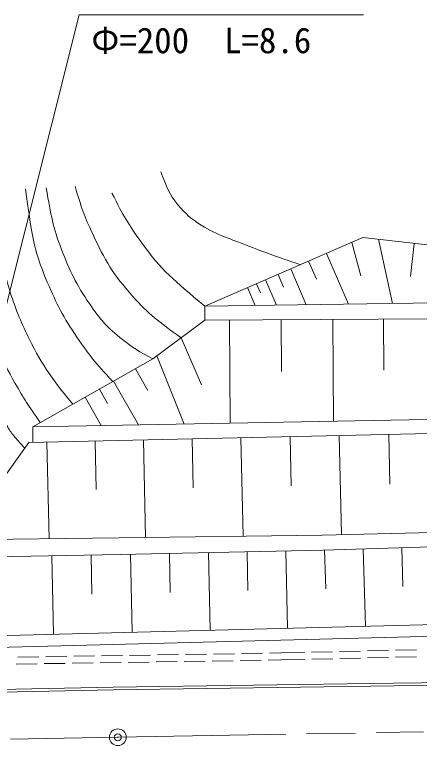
# Model space of a CAD drawing. Units: millimetres at full size, sheet at 1:1000; details may follow other scales. Extents: x 40000 to 680000, y 20000 to 380000.
# Drawn here: x 462473 to 491360, y 272864 to 326326 of the extents above; entities that cross this region are included whole.
import ezdxf
from ezdxf.enums import TextEntityAlignment as Align

# ---------------------------------------------------------------- set-up
doc = ezdxf.new("R2010")
doc.units = ezdxf.units.MM
doc.header["$LTSCALE"] = 1000
doc.header["$PDMODE"] = 32
doc.header["$PDSIZE"] = 500
doc.linetypes.add('CHAIN', pattern=[18.5, 12, -1.5, 3.5, -1.5])
for name, color, linetype, lineweight in [('M-BGD', 7, 'Continuous', 13), ('M-BMK', 2, 'CHAIN', 13), ('M-BMK-SRVR', 3, 'Continuous', 13), ('M-STR-HTXT', 7, 'Continuous', 13)]:
    doc.layers.add(name, color=color, linetype=linetype, lineweight=lineweight)
doc.styles.add('ＭＳ ゴシック', font='')
doc.styles.get('ＭＳ ゴシック').set_extended_font_data('MS Gothic')

msp = doc.modelspace()

# ---------------------------------------------------------------- linework, layer by layer
at = {"layer": 'M-BGD'}
for p, q in [((488450, 310292), (489455, 305713)), ((486553, 310074), (487196, 307691)), ((491018, 310003), (490759, 307627)), ((484742, 309287), (486316, 305665)), ((483463, 308732), (484019, 307453)), ((482184, 308176), (483295, 305618)), ((481281, 307784), (481673, 306880)), ((479740, 307114), (480017, 306476)), ((480378, 307391), (481162, 305585)), ((479102, 306837), (479656, 305562)), ((476052, 304506), (495752, 304629)), ((477820, 304517), (477866, 297148)), ((481504, 304540), (481527, 300855)), ((485188, 304563), (485234, 297283)), ((488828, 304586), (488851, 300946)), ((474365, 303255), (475816, 299904)), ((472625, 301965), (474580, 297088)), ((471085, 301042), (471971, 299478)), ((469521, 300156), (471293, 297028)), ((468507, 299582), (469081, 298568)), ((467493, 299007), (468641, 296979)), ((482145, 296184), (482222, 292669)), ((485659, 296262), (485816, 289186)), ((489197, 296340), (489275, 292802)), ((464756, 295799), (464908, 288897)), ((468206, 295875), (468283, 292424)), ((471657, 295952), (471812, 288979)), ((475144, 296029), (475221, 292543)), ((478630, 296106), (478785, 289076)), ((487365, 288161), (487531, 282643)), ((490124, 288244), (490207, 285485)), ((465118, 287681), (465220, 282069)), ((467924, 287732), (467975, 284926)), ((470729, 287786), (470846, 282214)), ((473515, 287844), (473574, 285058)), ((476301, 287902), (476418, 282357)), ((479074, 287961), (479132, 285188)), ((481847, 288019), (481962, 282500)), ((484606, 288078), (484689, 285319)), ((474570, 280122), (476070, 280146)), ((476569, 280154), (478069, 280177)), ((478569, 280185), (480069, 280208)), ((480569, 280216), (481487, 280231)), ((481487, 280231), (483187, 280271)), ((483686, 280282), (485186, 280318)), ((485686, 280329), (487186, 280365)), ((487685, 280376), (489185, 280412)), ((489685, 280423), (491184, 280459)), ((462571, 279934), (464071, 279958)), ((464571, 279966), (466071, 279989)), ((466571, 279997), (468071, 280021)), ((468570, 280028), (470070, 280052)), ((470570, 280060), (472070, 280083)), ((472570, 280091), (474070, 280115))]:
    msp.add_line(p, q, dxfattribs=at)
for points in [[(463754, 296890), (493207, 297429), (517208, 297441)], [(458473, 288826), (469919, 288953), (484443, 289155), (495326, 289401), (506470, 289518), (513689, 289424), (521923, 289167)], [(455551, 280971), (492584, 281922), (505327, 282062), (514318, 281957), (524953, 281642), (538952, 280790)], [(369606, 276231), (469496, 278296), (489569, 278577), (507200, 278787), (519433, 278647), (530708, 278086), (540686, 277479), (553048, 276357), (562956, 275282), (571008, 274234)], [(369611, 276031), (469499, 278096), (489571, 278377), (507200, 278587), (519427, 278447), (530697, 277886), (540671, 277279), (553028, 276158), (562932, 275083), (570982, 274035)]]:
    msp.add_lwpolyline(points, dxfattribs=at)
at = {"layer": 'M-BMK'}
msp.add_lwpolyline([(369676, 272864), (469827, 274707), (491675, 275095)], dxfattribs=at)
at = {"layer": 'M-BMK-SRVR'}
msp.add_circle((469827, 274707), 600, dxfattribs=at)
msp.add_point((469827, 274707), dxfattribs=at)
at = {"layer": 'M-STR-HTXT'}
for p, q in [((467063, 326326), (455369, 279822)), ((487388, 326326), (467063, 326326)), ((476036, 305506), (495129, 305801)), ((463754, 296890), (463756, 295777)), ((458473, 288826), (463474, 295771)), ((476670, 280655), (478170, 280679)), ((478670, 280687), (480170, 280710)), ((480670, 280718), (481477, 280731)), ((481477, 280731), (483179, 280771)), ((483679, 280782), (485179, 280818)), ((485678, 280829), (487178, 280865)), ((487678, 280876), (489178, 280912)), ((489677, 280923), (491177, 280959)), ((462672, 280436), (464172, 280460)), ((464672, 280467), (466172, 280491)), ((466672, 280499), (468171, 280522)), ((468671, 280530), (470171, 280554)), ((470671, 280561), (472171, 280585)), ((472671, 280593), (474171, 280616)), ((474671, 280624), (476170, 280647))]:
    msp.add_line(p, q, dxfattribs=at)
for points in [[(517208, 297441), (514294, 302522), (496254, 303687), (493013, 309778), (487343, 310417), (476036, 305506)], [(476036, 305506), (476052, 304506), (472337, 301751), (463754, 296890)], [(463474, 295771), (493218, 296429), (517209, 296441)], [(458464, 287560), (469992, 287770), (484480, 288074), (495346, 288401), (506469, 288518), (513667, 288424), (521892, 288167)], [(455432, 281818), (492568, 282772), (505327, 282912), (514335, 282807), (524991, 282492), (539004, 281639)]]:
    msp.add_lwpolyline(points, dxfattribs=at)
for points, knots in [([(472913, 315116), (473318, 314029), (473466, 313553), (474128, 312755), (474678, 312094), (475058, 311763), (475787, 311307), (477021, 310535), (477848, 310353), (479199, 309811), (480619, 309241), (481110, 309078), (482882, 308479)], [0, 0, 0, 0, 1, 1, 1, 2, 2, 2, 3, 3, 3, 4, 4, 4, 4]), ([(457794, 314485), (458072, 311630), (458139, 310842), (458495, 308526), (458798, 306555), (458964, 305447), (459406, 303502), (459696, 302228), (459790, 301482), (460294, 300277), (460867, 298910), (461176, 298127), (461953, 296865), (462132, 296576), (462255, 296429), (462467, 296164), (462729, 295838), (462835, 295734), (463186, 295370)], [0, 0, 0, 0, 1, 1, 1, 2, 2, 2, 3, 3, 3, 4, 4, 4, 5, 5, 5, 6, 6, 6, 6]), ([(460575, 314648), (460825, 312930), (460902, 312464), (461159, 311073), (461507, 309189), (461628, 308108), (462210, 306282), (462653, 304895), (463012, 304152), (463659, 302847), (464161, 301835), (464501, 301293), (465155, 300370), (465689, 299616), (465900, 299356), (466622, 298514)], [0, 0, 0, 0, 1, 1, 1, 2, 2, 2, 3, 3, 3, 4, 4, 4, 5, 5, 5, 5]), ([(464287, 297192), (463388, 298448), (463132, 298865), (462491, 299997), (461467, 301804), (461027, 302904), (460388, 304880), (459926, 306305), (459995, 307184), (459780, 308666), (459463, 310858), (459403, 311585), (459126, 314298)], [0, 0, 0, 0, 1, 1, 1, 2, 2, 2, 3, 3, 3, 4, 4, 4, 4]), ([(469467, 300126), (468203, 301512), (467798, 301974), (466907, 303291), (465926, 304743), (465468, 305629), (464781, 307241), (463732, 309699), (463668, 310850), (463215, 313900)], [0, 0, 0, 0, 1, 1, 1, 2, 2, 2, 3, 3, 3, 3]), ([(464711, 313971), (465061, 311931), (465175, 311215), (465809, 309554), (466413, 307971), (466846, 307101), (467795, 305698), (468559, 304569), (469082, 303968), (470156, 303128), (470949, 302507), (471305, 302287), (472337, 301751)], [0, 0, 0, 0, 1, 1, 1, 2, 2, 2, 3, 3, 3, 4, 4, 4, 4]), ([(474365, 303255), (472691, 304438), (472080, 304906), (470880, 306236), (469499, 307766), (468892, 308804), (468029, 310676), (467434, 311966), (467235, 312493), (466767, 314087)], [0, 0, 0, 0, 1, 1, 1, 2, 2, 2, 3, 3, 3, 3]), ([(469408, 313597), (470234, 311929), (470579, 311374), (471511, 310068), (472969, 308025), (473832, 307408), (476036, 305506)], [0, 0, 0, 0, 1, 1, 1, 2, 2, 2, 2])]:
    msp.add_open_spline(points, degree=3, knots=knots, dxfattribs=at)

# ---------------------------------------------------------------- texts
at = {"layer": 'M-STR-HTXT', "style": 'ＭＳ ゴシック'}
msp.add_text('Φ=200\u3000L=8.6', height=1833, dxfattribs=at).set_placement((467932, 323043), align=Align.BOTTOM_LEFT)

doc.saveas('drawing.dxf')
